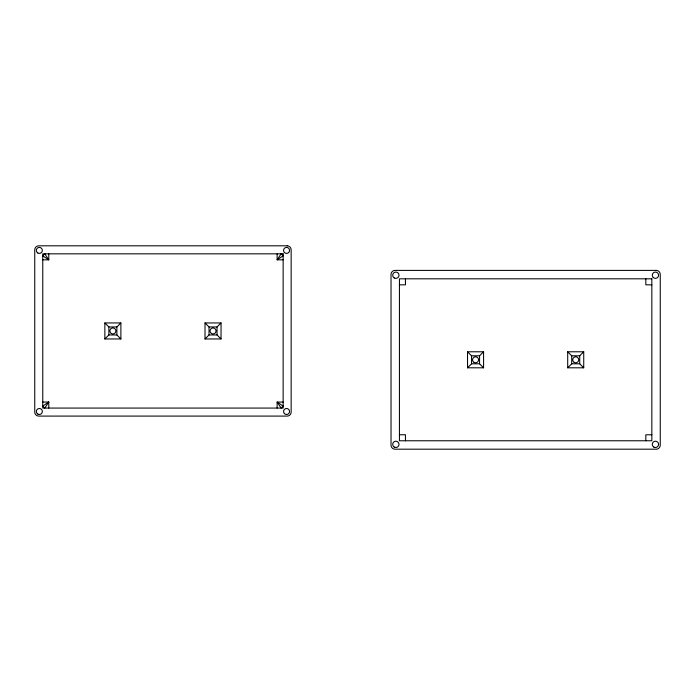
<?xml version="1.0" encoding="UTF-8"?>
<svg xmlns="http://www.w3.org/2000/svg" width="695" height="695" viewBox="0 0 695 695"><rect width="100%" height="100%" fill="white"/><g stroke="black" fill="none" stroke-linecap="round" stroke-linejoin="round"><path stroke-width="1.04" d="M104.858 338.96L108.863 334.955L108.863 326.945L104.858 322.94L120.887 322.94L120.887 338.96L104.858 338.96L104.858 322.94M120.887 338.96L116.882 334.955L116.882 326.945L120.887 322.94M205.016 338.96L209.021 334.955L217.04 334.955L221.045 338.96L205.016 338.96L205.016 322.94L221.045 322.94L221.045 338.96M205.016 322.94L209.021 326.945L217.04 326.945L221.045 322.94M467.544 367.803L471.549 363.798L471.549 355.788L467.544 351.783L483.572 351.783L483.572 367.803L467.544 367.803L467.544 351.783M483.572 367.803L479.567 363.798L479.567 355.788L483.572 351.783M567.702 367.803L571.707 363.798L571.707 355.788L567.702 351.783L583.731 351.783L583.731 367.803L567.702 367.803L567.702 351.783M571.707 355.788L579.726 355.788L583.731 351.783M42.76 259.834L48.772 259.834L48.772 253.831M283.143 259.834L277.131 259.834L277.131 253.831M399.434 284.828L405.446 284.828L405.446 278.817M651.841 284.828L645.829 284.828L645.829 278.817M108.863 326.945L116.882 326.945M108.863 334.955L116.882 334.955M471.549 355.788L479.567 355.788M471.549 363.798L479.567 363.798M571.707 363.798L579.726 363.798L583.731 367.803M42.76 402.066L48.772 402.066L48.772 408.069M283.143 402.066L277.131 402.066L277.131 408.069M399.434 434.766L405.446 434.766L405.446 440.769M651.841 434.766L645.829 434.766L645.829 440.769M579.726 355.788L579.726 363.798M217.04 326.945L217.04 334.955M209.021 326.945L209.021 334.955M48.772 402.066L44.767 408.069L42.76 406.071L48.772 402.066M281.136 253.831L277.131 259.834L283.143 255.83L281.136 253.831M44.767 253.831L42.76 255.83L48.772 259.834L44.767 253.831M283.143 406.071L281.136 408.069L277.131 402.066L283.143 406.071M287.148 245.813L38.755 245.813A4.005 4.005 0 0 0 34.75 249.818L34.75 412.074A4.005 4.005 0 0 0 38.755 416.088L287.148 416.088A4.005 4.005 0 0 0 291.153 412.074L291.153 249.818A4.005 4.005 0 0 0 287.148 245.813M283.143 253.831L42.76 253.831L42.76 408.069L283.143 408.069L283.143 253.831M656.245 270.398L395.029 270.398A4.005 4.005 0 0 0 391.024 274.412L391.024 445.182A4.005 4.005 0 0 0 395.029 449.187L656.245 449.187A4.005 4.005 0 0 0 660.25 445.182L660.25 274.412A4.005 4.005 0 0 0 656.245 270.398M651.841 278.817L399.434 278.817L399.434 440.769L651.841 440.769L651.841 278.817M653.847 447.094A3.154 3.154 0 0 0 658.582 444.366A3.154 3.154 0 0 0 653.847 441.629A3.154 3.154 0 0 0 653.847 447.094M653.196 277.453A3.154 3.154 0 0 0 658.478 276.045A3.154 3.154 0 0 0 654.612 272.179A3.154 3.154 0 0 0 653.196 277.453M394.274 447.094A3.154 3.154 0 0 0 399 444.366A3.154 3.154 0 0 0 394.274 441.629A3.154 3.154 0 0 0 394.274 447.094M394.274 277.957A3.154 3.154 0 0 0 399 275.229A3.154 3.154 0 0 0 394.274 272.492A3.154 3.154 0 0 0 394.274 277.957M574.218 362.399A3.006 3.006 0 0 0 578.718 359.793A3.006 3.006 0 0 0 574.218 357.195A3.006 3.006 0 0 0 574.218 362.399M474.059 362.399A3.006 3.006 0 0 0 478.56 359.793A3.006 3.006 0 0 0 474.059 357.195A3.006 3.006 0 0 0 474.059 362.399M284.437 413.612A3.006 3.006 0 0 0 289.467 412.265A3.006 3.006 0 0 0 285.784 408.591A3.006 3.006 0 0 0 284.437 413.612M37.843 414.09A3.006 3.006 0 0 0 42.352 411.492A3.006 3.006 0 0 0 37.843 408.886A3.006 3.006 0 0 0 37.843 414.09M37.843 253.006A3.006 3.006 0 0 0 42.352 250.409A3.006 3.006 0 0 0 37.843 247.802A3.006 3.006 0 0 0 37.843 253.006M284.437 252.537A3.006 3.006 0 0 0 289.467 251.182A3.006 3.006 0 0 0 285.784 247.507A3.006 3.006 0 0 0 284.437 252.537M211.532 333.548A3.006 3.006 0 0 0 216.032 330.95A3.006 3.006 0 0 0 211.532 328.344A3.006 3.006 0 0 0 211.532 333.548M111.374 333.548A3.006 3.006 0 0 0 115.874 330.95A3.006 3.006 0 0 0 111.374 328.344A3.006 3.006 0 0 0 111.374 333.548"/></g></svg>
